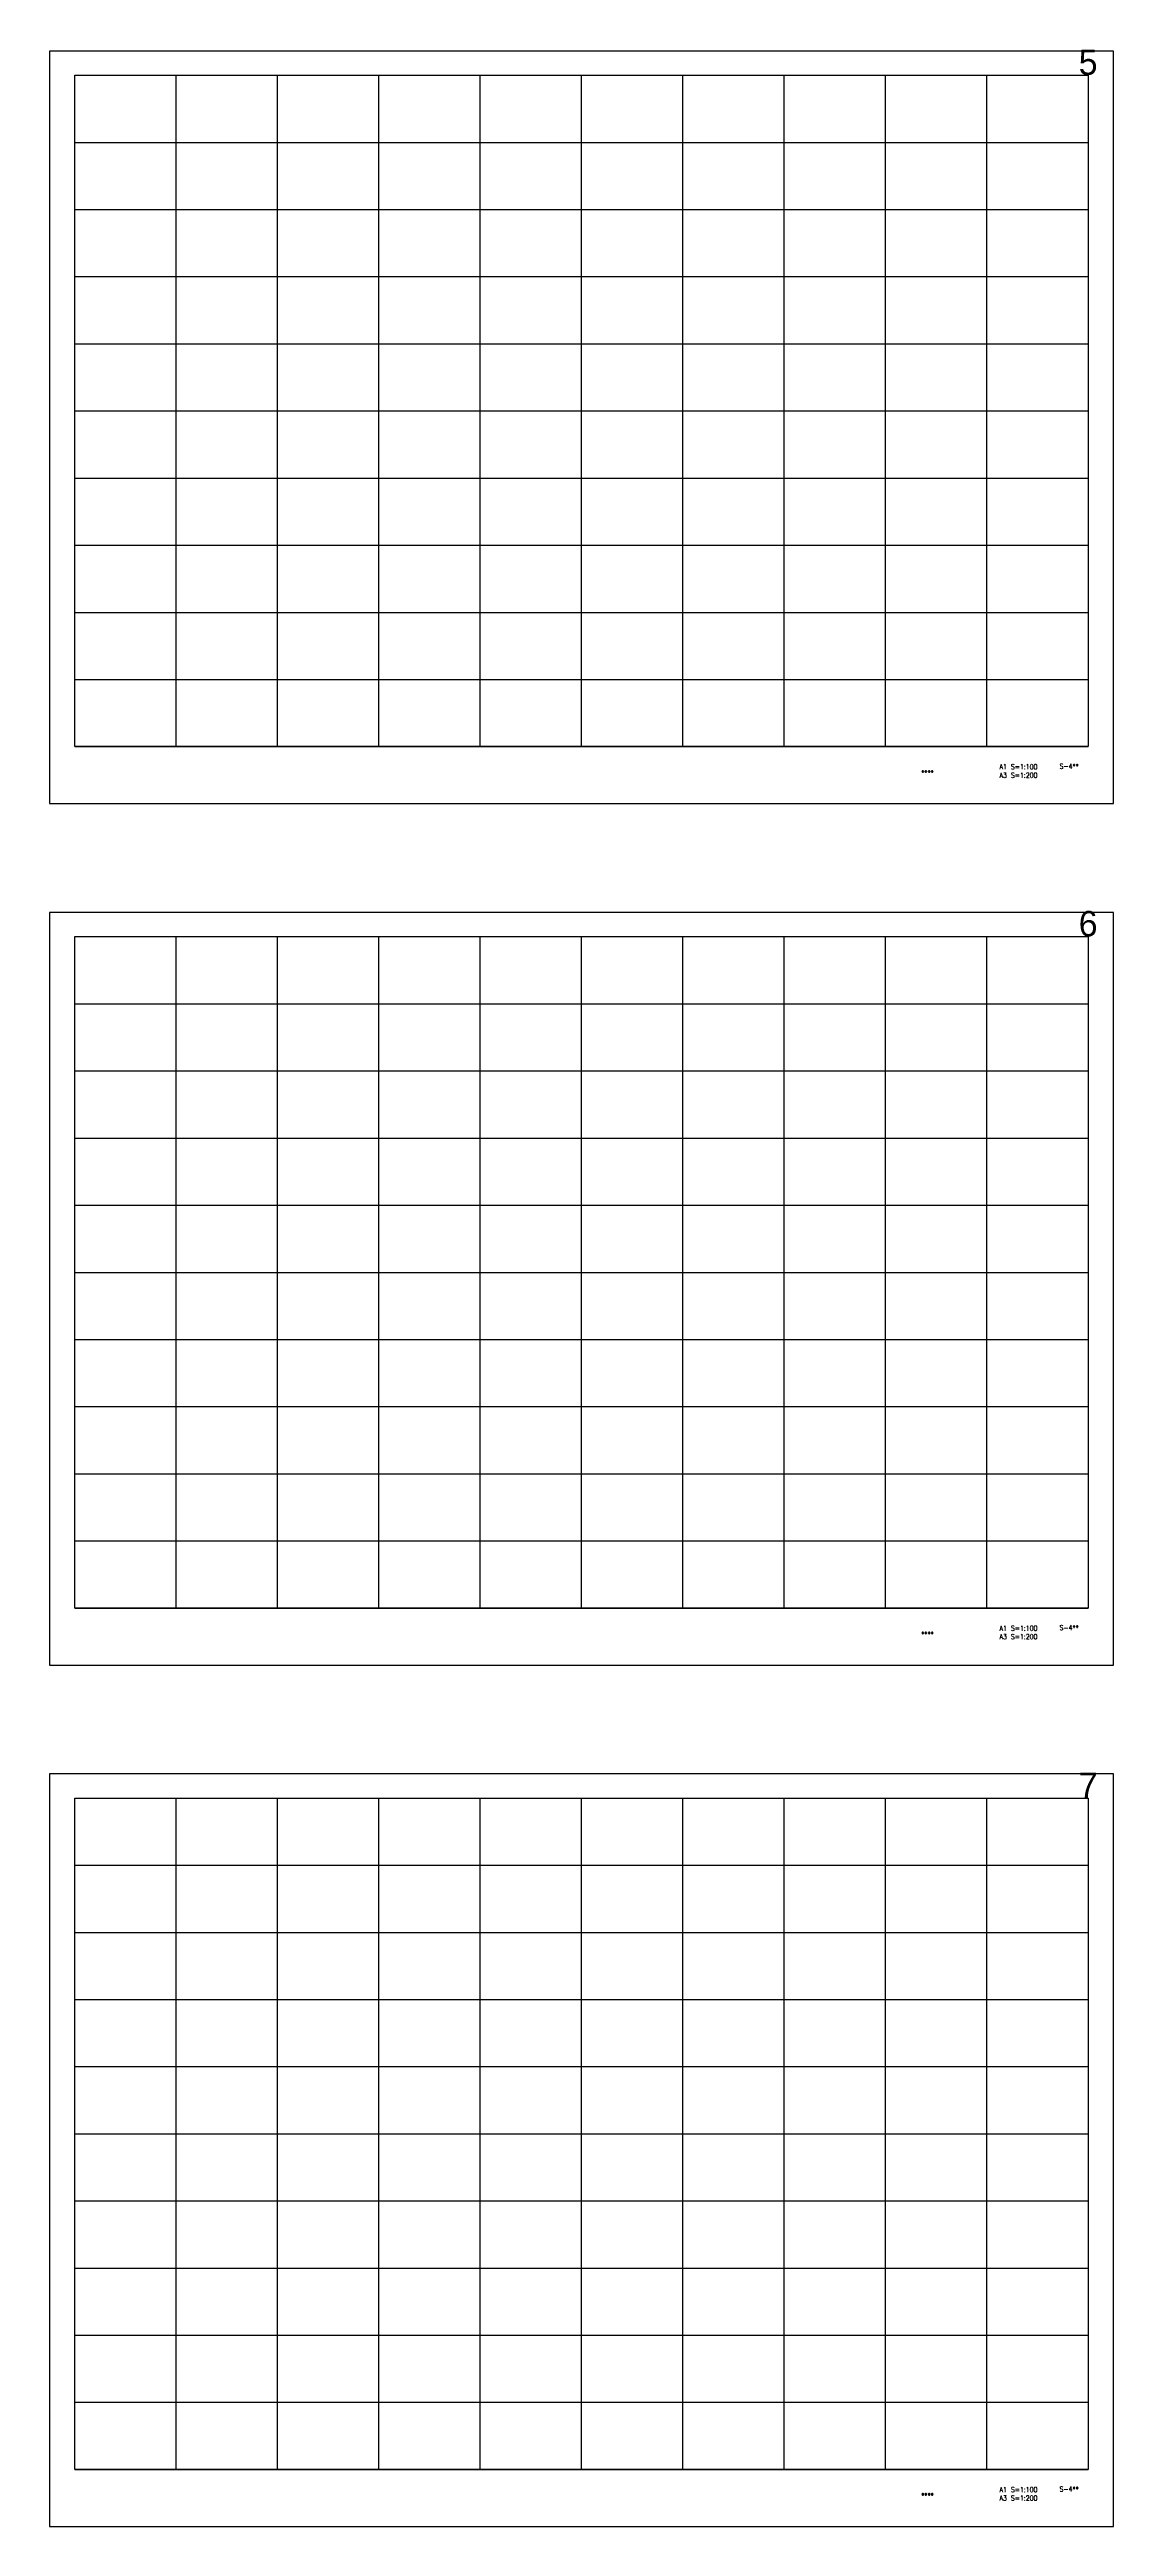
# Model space of a CAD drawing. Extents: x -89331 to 810000, y -1678500 to 210463.
# Drawn here: x 0 to 210000, y -1168500 to -679679 of the extents above; entities that cross this region are included whole.
import ezdxf

# ---------------------------------------------------------------- set-up
doc = ezdxf.new("R2010")
doc.units = 0
doc.header["$MEASUREMENT"] = 0
doc.layers.add('99_レイアウト枠', color=251, linetype='CONTINUOUS', plot=False)
doc.layers.add('99_頁番号', color=6, linetype='CONTINUOUS')
doc.styles.add('DRACAD', font='txt', dxfattribs={"width": 0.85, "bigfont": 'extfont2'})
doc.styles.get("Standard").update_dxf_attribs({"font": 'Osaka.ttc'})

msp = doc.modelspace()

# ---------------------------------------------------------------- linework, layer by layer
at = {"layer": '99_レイアウト枠'}
for p, q in [((5000, -817250), (5000, -684750)), ((25000, -817250), (25000, -684750)), ((45000, -817250), (45000, -684750)), ((65000, -817250), (65000, -684750)), ((85000, -817250), (85000, -684750)), ((105000, -817250), (105000, -684750)), ((125000, -817250), (125000, -684750)), ((145000, -817250), (145000, -684750)), ((165000, -817250), (165000, -684750)), ((185000, -817250), (185000, -684750)), ((5000, -698000), (205000, -698000)), ((5000, -711250), (205000, -711250)), ((5000, -724500), (205000, -724500)), ((5000, -737750), (205000, -737750)), ((5000, -751000), (205000, -751000)), ((5000, -764250), (205000, -764250)), ((5000, -777500), (205000, -777500)), ((5000, -790750), (205000, -790750)), ((5000, -804000), (205000, -804000)), ((5000, -817250), (205000, -817250)), ((5000, -987250), (5000, -854750)), ((25000, -987250), (25000, -854750)), ((45000, -987250), (45000, -854750)), ((65000, -987250), (65000, -854750)), ((85000, -987250), (85000, -854750)), ((105000, -987250), (105000, -854750)), ((125000, -987250), (125000, -854750)), ((145000, -987250), (145000, -854750)), ((165000, -987250), (165000, -854750)), ((185000, -987250), (185000, -854750)), ((5000, -868000), (205000, -868000)), ((5000, -881250), (205000, -881250)), ((5000, -894500), (205000, -894500)), ((5000, -907750), (205000, -907750)), ((5000, -921000), (205000, -921000)), ((5000, -934250), (205000, -934250)), ((5000, -947500), (205000, -947500)), ((5000, -960750), (205000, -960750)), ((5000, -974000), (205000, -974000)), ((5000, -987250), (205000, -987250)), ((5000, -1157250), (5000, -1024750)), ((25000, -1157250), (25000, -1024750)), ((45000, -1157250), (45000, -1024750)), ((65000, -1157250), (65000, -1024750)), ((85000, -1157250), (85000, -1024750)), ((105000, -1157250), (105000, -1024750)), ((125000, -1157250), (125000, -1024750)), ((145000, -1157250), (145000, -1024750)), ((165000, -1157250), (165000, -1024750)), ((185000, -1157250), (185000, -1024750)), ((5000, -1038000), (205000, -1038000)), ((5000, -1051250), (205000, -1051250)), ((5000, -1064500), (205000, -1064500)), ((5000, -1077750), (205000, -1077750)), ((5000, -1091000), (205000, -1091000)), ((5000, -1104250), (205000, -1104250)), ((5000, -1117500), (205000, -1117500)), ((5000, -1130750), (205000, -1130750)), ((5000, -1144000), (205000, -1144000)), ((5000, -1157250), (205000, -1157250))]:
    msp.add_line(p, q, dxfattribs=at)
for points in [[(0, -828500), (210000, -828500), (210000, -680000), (0, -680000)], [(5000, -684750), (205000, -684750), (205000, -817250), (5000, -817250)], [(0, -998500), (210000, -998500), (210000, -850000), (0, -850000)], [(5000, -854750), (205000, -854750), (205000, -987250), (5000, -987250)], [(0, -1168500), (210000, -1168500), (210000, -1020000), (0, -1020000)], [(5000, -1024750), (205000, -1024750), (205000, -1157250), (5000, -1157250)]]:
    msp.add_lwpolyline(points, close=True, dxfattribs=at)

# ---------------------------------------------------------------- texts
at = {"layer": '99_レイアウト枠', "char_height": 5000, "attachment_point": 8}
for s, insert in [('5', (205000, -684750)), ('6', (205000, -854750)), ('7', (205000, -1024750))]:
    msp.add_mtext(s, dxfattribs=dict(at, insert=insert))
at = {"layer": '99_頁番号', "char_height": 1000, "attachment_point": 5, "style": 'DRACAD'}
for s, insert in [('A1 S=1:100^JA3 S=1:200', (191250, -822062.5)), ('S-4**', (201250, -821125)), ('  ****  ', (172500, -822375)), ('  ****  ', (172500, -992375)), ('A1 S=1:100^JA3 S=1:200', (191250, -992062.5)), ('  ****  ', (172500, -1162375)), ('A1 S=1:100^JA3 S=1:200', (191250, -1162062.5)), ('S-4**', (201250, -1161125))]:
    msp.add_mtext(s, dxfattribs=dict(at, insert=insert))
at = {"layer": '99_頁番号', "insert": (201250, -991125), "char_height": 1000, "width": 4048.408, "attachment_point": 5, "style": 'DRACAD'}
msp.add_mtext('S-4**', dxfattribs=at)

doc.saveas('drawing.dxf')
